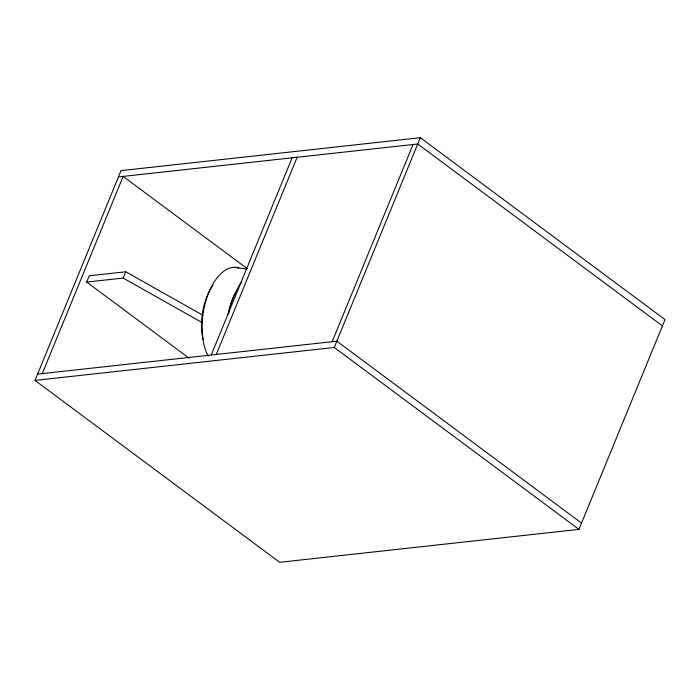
<?xml version="1.0" encoding="UTF-8"?>
<svg xmlns="http://www.w3.org/2000/svg" width="700" height="700" viewBox="0 0 700 700"><rect width="100%" height="100%" fill="white"/><g stroke="black" fill="none" stroke-linecap="round" stroke-linejoin="round"><path stroke-width="1.05" d="M35 380.406L121.039 170.625L420.315 137.699L665 319.594L578.961 529.375L279.685 562.301L35 380.406L334.276 347.48L578.961 529.375M42.271 373.599L123.148 176.4L247.354 268.739M189.035 358.146L86.704 282.082L89.285 275.783L125.755 271.775L202.834 315.219M86.704 282.082L123.174 278.066L125.755 271.775M211.234 355.014L292.11 157.815M216.265 354.454L297.141 157.255M332.168 341.705L413.044 144.506M334.276 347.48L420.315 137.699M239.382 285.197L233.984 295.584A50.803 26.478 -81.5 0 0 228.629 313.644M118.457 176.916L417.734 143.99L662.419 325.885M37.581 374.115L336.858 341.189L581.543 523.084M234.92 267.321L246.671 269.089M123.174 278.066L202.151 322.586M228.121 314.186A42.175 21.98 -81.5 0 1 235.401 293.291M203.166 339.386A42.175 21.98 -81.5 0 1 213.106 284.996M208.119 356.002A50.391 26.259 -81.5 0 1 207.2 296.669A50.391 26.259 -81.5 0 1 238.796 268.004M239.382 285.171A50.803 26.478 -81.5 0 1 241.85 281.671"/></g></svg>
